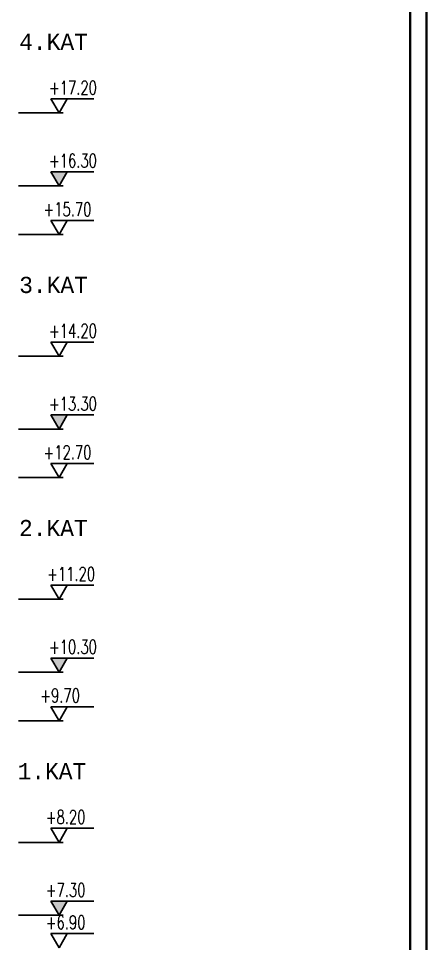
# Model space of a CAD drawing. Header units: inches. Extents: x -7543 to -822, y 102837 to 190349.
# Drawn here: x -827.0399 to -826.9392, y 102836.9369 to 102837.1652 of the extents above; entities that cross this region are included whole.
import ezdxf
from ezdxf.enums import TextEntityAlignment as Align

# ---------------------------------------------------------------- set-up
doc = ezdxf.new("R2010")
doc.units = ezdxf.units.IN
doc.header["$MEASUREMENT"] = 0
doc.layers.add('DUVAR', color=7, linetype='Continuous', lineweight=35, true_color=0xfc4642)
doc.layers.add('ICOL', color=55, linetype='Continuous', lineweight=25)
doc.layers.add('YAZI', color=7, linetype='Continuous', lineweight=25)
doc.styles.add('ISIM', font='monos.ttf', dxfattribs={"width": 1.1, "height": 200})
doc.styles.add('KAPı-PEN', font='simplex.shx', dxfattribs={"width": 0.7, "height": 10})

msp = doc.modelspace()

# ---------------------------------------------------------------- hatches: boundary and pattern name
at = {"layer": 'ICOL'}
for points in [[(-827.03189, 102837.12735), (-827.02789, 102837.12735), (-827.02989, 102837.12388)], [(-827.03189, 102837.06735), (-827.02789, 102837.06735), (-827.02989, 102837.06388)], [(-827.03189, 102837.00735), (-827.02789, 102837.00735), (-827.02989, 102837.00388)], [(-827.03189, 102836.94735), (-827.02789, 102836.94735), (-827.02989, 102836.94388)]]:
    msp.add_hatch(color=2, dxfattribs=at).paths.add_polyline_path(points)

# ---------------------------------------------------------------- linework, layer by layer
at = {"layer": 'DUVAR'}
for p, q in [((-826.94323, 102836.66908), (-826.94323, 102837.43546)), ((-826.93923, 102836.66908), (-826.93923, 102837.43546))]:
    msp.add_line(p, q, dxfattribs=at)
at = {"layer": 'ICOL', "color": 2}
for p, q in [((-827.03189, 102837.14535), (-827.02989, 102837.14188)), ((-827.02127, 102837.14535), (-827.03189, 102837.14535)), ((-827.02989, 102837.14188), (-827.02789, 102837.14535)), ((-827.02889, 102837.14188), (-827.03989, 102837.14188)), ((-827.03189, 102837.12735), (-827.02989, 102837.12388)), ((-827.02127, 102837.12735), (-827.03189, 102837.12735)), ((-827.02989, 102837.12388), (-827.02789, 102837.12735)), ((-827.02889, 102837.12388), (-827.03989, 102837.12388)), ((-827.02127, 102837.11535), (-827.03189, 102837.11535)), ((-827.03189, 102837.11535), (-827.02989, 102837.11188)), ((-827.02989, 102837.11188), (-827.02789, 102837.11535)), ((-827.02889, 102837.11188), (-827.03989, 102837.11188)), ((-827.03189, 102837.08535), (-827.02989, 102837.08188)), ((-827.02127, 102837.08535), (-827.03189, 102837.08535)), ((-827.02989, 102837.08188), (-827.02789, 102837.08535)), ((-827.02889, 102837.08188), (-827.03989, 102837.08188)), ((-827.03189, 102837.06735), (-827.02989, 102837.06388)), ((-827.02127, 102837.06735), (-827.03189, 102837.06735)), ((-827.02989, 102837.06388), (-827.02789, 102837.06735)), ((-827.02889, 102837.06388), (-827.03989, 102837.06388)), ((-827.02127, 102837.05535), (-827.03189, 102837.05535)), ((-827.03189, 102837.05535), (-827.02989, 102837.05188)), ((-827.02989, 102837.05188), (-827.02789, 102837.05535)), ((-827.02889, 102837.05188), (-827.03989, 102837.05188)), ((-827.03189, 102837.02535), (-827.02989, 102837.02188)), ((-827.02127, 102837.02535), (-827.03189, 102837.02535)), ((-827.02989, 102837.02188), (-827.02789, 102837.02535)), ((-827.02889, 102837.02188), (-827.03989, 102837.02188)), ((-827.03189, 102837.00735), (-827.02989, 102837.00388)), ((-827.02127, 102837.00735), (-827.03189, 102837.00735)), ((-827.02989, 102837.00388), (-827.02789, 102837.00735)), ((-827.02889, 102837.00388), (-827.03989, 102837.00388)), ((-827.02127, 102836.99535), (-827.03189, 102836.99535)), ((-827.03189, 102836.99535), (-827.02989, 102836.99188)), ((-827.02989, 102836.99188), (-827.02789, 102836.99535)), ((-827.02889, 102836.99188), (-827.03989, 102836.99188)), ((-827.03189, 102836.96535), (-827.02989, 102836.96188)), ((-827.02127, 102836.96535), (-827.03189, 102836.96535)), ((-827.02989, 102836.96188), (-827.02789, 102836.96535)), ((-827.02889, 102836.96188), (-827.03989, 102836.96188)), ((-827.03189, 102836.94735), (-827.02989, 102836.94388)), ((-827.02127, 102836.94735), (-827.03189, 102836.94735)), ((-827.02989, 102836.94388), (-827.02789, 102836.94735)), ((-827.02889, 102836.94388), (-827.03989, 102836.94388)), ((-827.03189, 102836.93935), (-827.02989, 102836.93588)), ((-827.02127, 102836.93935), (-827.03189, 102836.93935)), ((-827.02989, 102836.93588), (-827.02789, 102836.93935))]:
    msp.add_line(p, q, dxfattribs=at)

# ---------------------------------------------------------------- texts
at = {"layer": 'ICOL', "color": 2, "style": 'KAPı-PEN', "width": 0.7}
for tag, p in [('+17.20', (-827.02645, 102837.14642)), ('+16.30', (-827.02645, 102837.12842)), ('+15.70', (-827.02781, 102837.11642)), ('+14.20', (-827.02645, 102837.08642)), ('+13.30', (-827.02645, 102837.06842)), ('+12.70', (-827.02781, 102837.05642)), ('+11.20', (-827.0269, 102837.02642)), ('+10.30', (-827.02645, 102837.00842)), ('+9.70', (-827.02962, 102836.99642)), ('+8.20', (-827.02826, 102836.96642)), ('+7.30', (-827.02826, 102836.94842)), ('+6.90', (-827.02826, 102836.94042))]:
    msp.add_attdef(tag, text='+17.50', height=0.0034, dxfattribs=at).set_placement(p, align=Align.CENTER)
at = {"layer": 'YAZI', "style": 'ISIM'}
for s, p in [('4.KAT', (-827.03972, 102837.15744)), ('3.KAT', (-827.03971, 102837.09744)), ('2.KAT', (-827.03976, 102837.03744)), ('1.KAT', (-827.04012, 102836.97744))]:
    msp.add_text(s, height=0.004, dxfattribs=at).set_placement(p)

doc.saveas('drawing.dxf')
